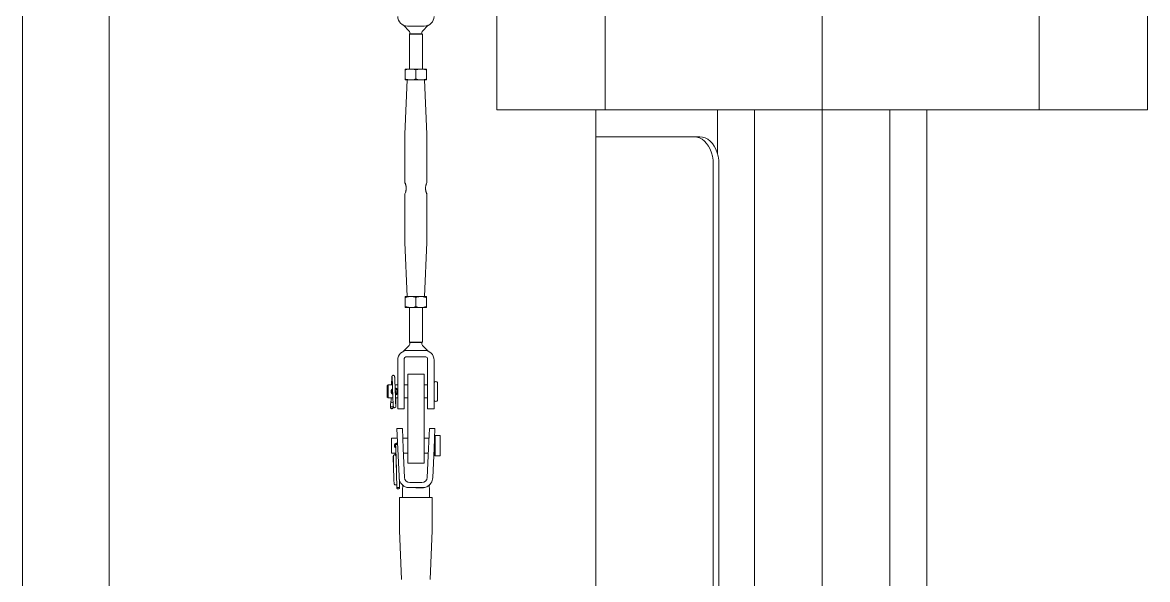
# Model space of a CAD drawing. Extents: x -3873 to 164127, y 7129 to 96529.
# Drawn here: x 46854.5 to 47269.5, y 60787.4 to 60993 of the extents above; entities that cross this region are included whole.
import ezdxf
from ezdxf.enums import TextEntityAlignment as Align

# ---------------------------------------------------------------- set-up
doc = ezdxf.new("R2010")
doc.units = 0
doc.layers.get('0').update_dxf_attribs({"linetype": 'CONTINUOUS'})
doc.layers.add('LAYOUT Kromeka', color=1, linetype='CONTINUOUS', lineweight=5)
doc.layers.add('POSNR', color=4, linetype='CONTINUOUS')
doc.styles.add('015_100', font='arial.ttf', dxfattribs={"height": 150})

# ---------------------------------------------------------------- blocks, each defined once
blk = doc.blocks.new('*U61')
at = {"ltscale": 20}
for p, q in [((-7510, 95), (-7464.55, 95)), ((-7450, 95), (-7464.55, 95)), ((-7450, 55), (-7450, 95)), ((-7464.55, 55), (-7510, 55)), ((-7450, 55), (-7464.55, 55)), ((-7450, 55), (-7450, 40)), ((-7450, 40), (-7450, -22.4)), ((-7450, 13.65), (450, 13.65)), ((-7450, 0), (450, 0)), ((-7450, -22.4), (-7450, -23.87)), ((-7450, -27.5), (-7450, -22.5)), ((-7450, -23.87), (-7450, -24.5)), ((-7450, -24.5), (-7450, -25)), ((-7450, -25), (-7450, -25.5)), ((-7450, -25.5), (-7450, -26.13)), ((-7450, -26.13), (-7450, -27.6)), ((-7450, -27.6), (-7450, -90)), ((-7450, -50), (450, -50)), ((-7450, -63.65), (-7433.94, -63.65)), ((-7438.41, -66.32), (-7439.1, -67.21)), ((-7437.56, -65.51), (-7438.41, -66.32)), ((-7436.55, -64.8), (-7437.56, -65.51)), ((-7435.41, -64.2), (-7436.55, -64.8)), ((-7435.41, -66.32), (-7436.55, -66.92)), ((-7434.15, -63.71), (-7435.41, -64.2)), ((-7434.15, -65.83), (-7435.41, -66.32)), ((-7432.82, -63.36), (-7434.15, -63.71)), ((-7432.82, -65.48), (-7434.15, -65.83)), ((-7431.42, -63.15), (-7432.82, -63.36)), ((-7431.42, -65.27), (-7432.82, -65.48)), ((-7430, -63.07), (-7431.42, -63.15)), ((-7430, -65.19), (-7431.42, -65.27)), ((-7000, -63.07), (-7430, -63.07)), ((-7430, -65.19), (-7000, -65.19)), ((-7439.9, -69.14), (-7440, -70.14)), ((-7440, -70.14), (-7440, -72.27)), ((-7439.59, -68.15), (-7439.9, -69.14)), ((-7439.59, -70.27), (-7439.9, -71.26)), ((-7439.1, -67.21), (-7439.59, -68.15)), ((-7439.1, -69.33), (-7439.59, -70.27)), ((-7438.41, -68.44), (-7439.1, -69.33)), ((-7437.56, -67.64), (-7438.41, -68.44)), ((-7436.55, -66.92), (-7437.56, -67.64)), ((-7439.9, -71.26), (-7440, -72.27)), ((-7440, -106.45), (-7440, -72.27)), ((-7450, -90), (-7450, -105)), ((-7464.55, -105), (-7510, -105)), ((-7450, -105), (-7464.55, -105)), ((-7450, -145), (-7450, -105)), ((-7440, -106.45), (-7440, -108.5)), ((-7442, -108.5), (-7450, -108.5)), ((-7442, -108.5), (-7440, -108.5)), ((-7000, -108.5), (-7440, -108.5)), ((-7510, -145), (-7464.55, -145)), ((-7450, -145), (-7464.55, -145)), ((-7329.67, -165.88), (-7329.77, -165.98)), ((-7326.02, -165.98), (-7329.77, -165.98)), ((-7329.77, -167.78), (-7329.77, -165.98)), ((-7326.02, -165.88), (-7329.67, -165.88)), ((-7322.37, -165.88), (-7326.02, -165.88)), ((-7322.27, -165.98), (-7326.02, -165.98)), ((-7322.37, -165.88), (-7322.27, -165.98)), ((-7322.27, -167.78), (-7322.27, -165.98)), ((-7357.6, -168.18), (-7346.42, -168.18)), ((-7349.37, -166.93), (-7343.08, -166.93)), ((-7349.37, -168.13), (-7343.08, -168.13)), ((-7339.6, -168.18), (-7346.42, -168.18)), ((-7343.08, -166.93), (-7342.67, -166.93)), ((-7343.08, -168.13), (-7342.67, -168.13)), ((-7339.6, -170.58), (-7339.6, -168.18)), ((-7332.42, -169.88), (-7332.33, -167.88)), ((-7332.42, -169.88), (-7325.02, -170.2)), ((-7332.33, -167.88), (-7325.02, -168.2)), ((-7329.77, -167.78), (-7326.02, -167.78)), ((-7329.67, -167.88), (-7329.77, -167.78)), ((-7329.67, -167.88), (-7326.02, -167.88)), ((-7328.77, -167.88), (-7328.77, -168.03)), ((-7328.77, -170.04), (-7328.77, -171.88)), ((-7326.02, -167.78), (-7322.27, -167.78)), ((-7326.02, -167.88), (-7322.37, -167.88)), ((-7314.25, -168.67), (-7325.02, -168.2)), ((-7323.27, -167.88), (-7323.27, -168.27)), ((-7322.37, -167.88), (-7322.27, -167.78)), ((-7306.92, -169.88), (-7310.42, -169.88)), ((-7306.92, -168.88), (-7306.92, -180.88)), ((-7306.92, -168.88), (-7303.21, -168.88)), ((-7306.92, -168.88), (-7294.64, -168.88)), ((-7276.63, -169.59), (-7294.67, -168.88)), ((-7479.05, -172.42), (-7481.16, -170.32)), ((-7480.85, -177.98), (-7480.85, -171.78)), ((-7477.97, -172.63), (-7478.56, -172.63)), ((-7477.97, -172.63), (-7477.85, -172.5)), ((-7477.97, -172.63), (-7477.97, -176.85)), ((-7477.85, -172.5), (-7477.85, -176.96)), ((-7465.02, -172.5), (-7477.85, -172.5)), ((-7465.02, -170.93), (-7465.02, -172.39)), ((-7465.02, -170.93), (-7464.68, -170.93)), ((-7465.02, -172.39), (-7465, -172.18)), ((-7465.02, -172.39), (-7465.02, -173.47)), ((-7465.02, -173.47), (-7465.02, -176.29)), ((-7465, -172.18), (-7464.96, -171.97)), ((-7464.96, -171.97), (-7464.94, -171.86)), ((-7464.94, -171.86), (-7464.92, -171.75)), ((-7464.92, -171.75), (-7464.88, -171.58)), ((-7464.88, -171.58), (-7464.83, -171.41)), ((-7464.83, -171.41), (-7464.78, -171.22)), ((-7464.78, -171.22), (-7464.72, -171.03)), ((-7464.72, -171.03), (-7464.68, -170.93)), ((-7461.36, -170.93), (-7464.68, -170.93)), ((-7461.36, -170.93), (-7461.02, -170.93)), ((-7461.32, -171.03), (-7461.36, -170.93)), ((-7461.26, -171.22), (-7461.32, -171.03)), ((-7461.21, -171.41), (-7461.26, -171.22)), ((-7461.16, -171.58), (-7461.21, -171.41)), ((-7461.13, -171.75), (-7461.16, -171.58)), ((-7461.1, -171.86), (-7461.13, -171.75)), ((-7461.08, -171.97), (-7461.1, -171.86)), ((-7461.05, -172.18), (-7461.08, -171.97)), ((-7461.02, -172.39), (-7461.05, -172.18)), ((-7461.02, -171.66), (-7441.02, -170.85)), ((-7461.02, -172.39), (-7461.02, -170.93)), ((-7461.02, -172.05), (-7461.02, -171.66)), ((-7461.02, -178.1), (-7461.02, -172.05)), ((-7461.02, -172.39), (-7461.02, -173.47)), ((-7461.02, -176.29), (-7461.02, -173.47)), ((-7441.02, -170.85), (-7423.07, -170.85)), ((-7422.84, -170.95), (-7423.07, -170.85)), ((-7422.64, -171.02), (-7422.84, -170.95)), ((-7422.53, -171.06), (-7422.64, -171.02)), ((-7422.4, -171.1), (-7422.53, -171.06)), ((-7422.3, -171.13), (-7422.4, -171.1)), ((-7422.19, -171.16), (-7422.3, -171.13)), ((-7422.05, -171.2), (-7422.19, -171.16)), ((-7421.89, -171.23), (-7422.05, -171.2)), ((-7421.74, -171.26), (-7421.89, -171.23)), ((-7421.56, -171.28), (-7421.74, -171.26)), ((-7421.38, -171.3), (-7421.56, -171.28)), ((-7421.2, -171.31), (-7421.38, -171.3)), ((-7421.02, -171.32), (-7421.2, -171.31)), ((-7421.02, -171.32), (-7420.87, -171.32)), ((-7420.89, -171.32), (-7421.02, -171.32)), ((-7420.76, -171.31), (-7420.89, -171.32)), ((-7420.87, -171.32), (-7420.73, -171.31)), ((-7420.64, -171.3), (-7420.76, -171.31)), ((-7420.73, -171.31), (-7420.58, -171.3)), ((-7420.47, -171.28), (-7420.64, -171.3)), ((-7420.58, -171.3), (-7420.44, -171.28)), ((-7420.3, -171.26), (-7420.47, -171.28)), ((-7420.44, -171.28), (-7420.34, -171.26)), ((-7420.34, -171.26), (-7420.25, -171.25)), ((-7420.14, -171.23), (-7420.3, -171.26)), ((-7420.25, -171.25), (-7420.06, -171.21)), ((-7419.98, -171.19), (-7420.14, -171.23)), ((-7420.06, -171.21), (-7419.88, -171.17)), ((-7419.88, -171.17), (-7419.98, -171.19)), ((-7419.88, -171.17), (-7419.72, -171.12)), ((-7419.78, -171.14), (-7419.88, -171.17)), ((-7419.59, -171.08), (-7419.78, -171.14)), ((-7419.72, -171.12), (-7419.57, -171.08)), ((-7419.46, -171.04), (-7419.59, -171.08)), ((-7419.57, -171.08), (-7419.37, -171.01)), ((-7419.33, -171), (-7419.46, -171.04)), ((-7419.37, -171.01), (-7419.26, -170.97)), ((-7419.19, -170.94), (-7419.33, -171)), ((-7419.26, -170.97), (-7419.07, -170.9)), ((-7419.11, -170.91), (-7419.19, -170.94)), ((-7418.97, -170.86), (-7419.11, -170.91)), ((-7419.07, -170.9), (-7418.97, -170.85)), ((-7418.97, -170.85), (-7418.97, -170.86)), ((-7418.97, -170.85), (-7401.02, -170.85)), ((-7381.02, -171.66), (-7401.02, -170.85)), ((-7380.68, -170.93), (-7381.02, -170.93)), ((-7381.02, -172.39), (-7381.02, -170.93)), ((-7381.02, -172.39), (-7381, -172.18)), ((-7381.02, -172.39), (-7381.02, -173.47)), ((-7381.02, -176.29), (-7381.02, -173.47)), ((-7381, -172.18), (-7380.96, -171.97)), ((-7380.96, -171.97), (-7380.94, -171.86)), ((-7380.94, -171.86), (-7380.92, -171.75)), ((-7380.92, -171.75), (-7380.88, -171.58)), ((-7380.88, -171.58), (-7380.83, -171.41)), ((-7380.83, -171.41), (-7380.78, -171.22)), ((-7380.78, -171.22), (-7380.72, -171.03)), ((-7380.72, -171.03), (-7380.68, -170.93)), ((-7377.36, -170.93), (-7380.68, -170.93)), ((-7377.02, -170.93), (-7377.36, -170.93)), ((-7377.32, -171.03), (-7377.36, -170.93)), ((-7377.26, -171.22), (-7377.32, -171.03)), ((-7377.21, -171.41), (-7377.26, -171.22)), ((-7377.16, -171.58), (-7377.21, -171.41)), ((-7377.13, -171.75), (-7377.16, -171.58)), ((-7377.1, -171.86), (-7377.13, -171.75)), ((-7377.08, -171.97), (-7377.1, -171.86)), ((-7377.05, -172.18), (-7377.08, -171.97)), ((-7377.02, -172.39), (-7377.05, -172.18)), ((-7377.02, -170.93), (-7377.02, -172.39)), ((-7377.02, -172.39), (-7377.02, -173.47)), ((-7364.2, -172.5), (-7377.02, -172.5)), ((-7377.02, -173.47), (-7377.02, -176.29)), ((-7364.2, -172.5), (-7364.2, -176.96)), ((-7364.07, -172.63), (-7364.2, -172.5)), ((-7364.07, -172.63), (-7364.07, -176.85)), ((-7363.49, -172.63), (-7364.07, -172.63)), ((-7362.99, -172.42), (-7360.89, -170.32)), ((-7361.2, -177.98), (-7361.2, -171.78)), ((-7358.8, -171.18), (-7358.8, -178.58)), ((-7358.2, -170.58), (-7346.42, -170.58)), ((-7346.02, -171.88), (-7352.42, -171.88)), ((-7352.42, -177.88), (-7352.42, -171.88)), ((-7348.42, -170.58), (-7348.42, -171.88)), ((-7339.6, -170.58), (-7346.42, -170.58)), ((-7326.02, -171.88), (-7346.02, -171.88)), ((-7343.62, -170.58), (-7343.62, -171.88)), ((-7319.62, -171.88), (-7326.02, -171.88)), ((-7314.33, -170.67), (-7325.02, -170.2)), ((-7323.27, -170.28), (-7323.27, -171.88)), ((-7319.62, -177.88), (-7319.62, -171.88)), ((-7312.42, -172.66), (-7312.42, -177.09)), ((-7310.42, -172.13), (-7310.42, -174.88)), ((-7479.05, -177.33), (-7481.16, -179.44)), ((-7477.97, -177.13), (-7478.56, -177.13)), ((-7477.97, -176.85), (-7477.97, -177.13)), ((-7477.97, -177.13), (-7477.85, -177.25)), ((-7477.85, -176.96), (-7477.85, -177.25)), ((-7465.02, -177.25), (-7477.85, -177.25)), ((-7465.02, -176.29), (-7465.02, -177.37)), ((-7465.02, -177.37), (-7465.02, -178.35)), ((-7465.02, -177.37), (-7465, -177.58)), ((-7465.02, -178.35), (-7465.02, -178.83)), ((-7465, -177.58), (-7464.96, -177.79)), ((-7464.96, -177.79), (-7464.94, -177.9)), ((-7464.94, -177.9), (-7464.92, -178.01)), ((-7464.92, -178.01), (-7464.88, -178.17)), ((-7464.88, -178.17), (-7464.83, -178.35)), ((-7464.83, -178.35), (-7464.78, -178.53)), ((-7461.34, -174.88), (-7464.7, -174.88)), ((-7461.21, -178.35), (-7461.26, -178.53)), ((-7461.16, -178.17), (-7461.21, -178.35)), ((-7461.13, -178.01), (-7461.16, -178.17)), ((-7461.1, -177.9), (-7461.13, -178.01)), ((-7461.08, -177.79), (-7461.1, -177.9)), ((-7461.05, -177.58), (-7461.08, -177.79)), ((-7461.02, -177.37), (-7461.05, -177.58)), ((-7461.02, -176.29), (-7461.02, -177.37)), ((-7461.02, -178.35), (-7461.02, -177.37)), ((-7461.02, -178.1), (-7441.02, -178.9)), ((-7461.02, -178.83), (-7461.02, -178.35)), ((-7421.38, -178.45), (-7421.2, -178.44)), ((-7421.2, -178.44), (-7421.02, -178.44)), ((-7421.02, -178.44), (-7420.84, -178.44)), ((-7420.84, -178.44), (-7420.66, -178.45)), ((-7381.02, -178.1), (-7401.02, -178.9)), ((-7381.02, -176.29), (-7381.02, -177.37)), ((-7381.02, -177.37), (-7381, -177.58)), ((-7381.02, -178.35), (-7381.02, -177.37)), ((-7381.02, -178.83), (-7381.02, -178.35)), ((-7381, -177.58), (-7380.96, -177.79)), ((-7380.96, -177.79), (-7380.94, -177.9)), ((-7380.94, -177.9), (-7380.92, -178.01)), ((-7380.92, -178.01), (-7380.88, -178.17)), ((-7380.88, -178.17), (-7380.83, -178.35)), ((-7380.83, -178.35), (-7380.78, -178.53)), ((-7377.34, -174.88), (-7380.7, -174.88)), ((-7377.21, -178.35), (-7377.26, -178.53)), ((-7377.16, -178.17), (-7377.21, -178.35)), ((-7377.13, -178.01), (-7377.16, -178.17)), ((-7377.1, -177.9), (-7377.13, -178.01)), ((-7377.08, -177.79), (-7377.1, -177.9)), ((-7377.05, -177.58), (-7377.08, -177.79)), ((-7377.02, -177.37), (-7377.05, -177.58)), ((-7377.02, -176.29), (-7377.02, -177.37)), ((-7364.2, -177.25), (-7377.02, -177.25)), ((-7377.02, -177.37), (-7377.02, -178.35)), ((-7377.02, -178.35), (-7377.02, -178.83)), ((-7364.2, -176.96), (-7364.2, -177.25)), ((-7364.07, -177.13), (-7364.2, -177.25)), ((-7364.07, -176.85), (-7364.07, -177.13)), ((-7363.49, -177.13), (-7364.07, -177.13)), ((-7362.99, -177.33), (-7360.89, -179.44)), ((-7346.02, -177.88), (-7352.42, -177.88)), ((-7348.42, -177.88), (-7348.42, -179.18)), ((-7326.02, -177.88), (-7346.02, -177.88)), ((-7343.62, -177.88), (-7343.62, -179.18)), ((-7328.77, -177.88), (-7328.77, -179.72)), ((-7319.62, -177.88), (-7326.02, -177.88)), ((-7323.27, -177.88), (-7323.27, -179.48)), ((-7464.7, -178.83), (-7465.02, -178.83)), ((-7464.78, -178.53), (-7464.72, -178.72)), ((-7464.72, -178.72), (-7464.68, -178.83)), ((-7464.7, -178.83), (-7464.68, -178.83)), ((-7461.36, -178.83), (-7464.68, -178.83)), ((-7461.32, -178.72), (-7461.36, -178.83)), ((-7461.34, -178.83), (-7461.36, -178.83)), ((-7461.02, -178.83), (-7461.34, -178.83)), ((-7461.26, -178.53), (-7461.32, -178.72)), ((-7441.02, -178.9), (-7423.07, -178.9)), ((-7422.93, -178.85), (-7423.07, -178.9)), ((-7423.07, -178.9), (-7423, -178.87)), ((-7423.07, -178.9), (-7423.07, -178.9)), ((-7423.07, -178.9), (-7423.07, -178.9)), ((-7423, -178.87), (-7422.87, -178.82)), ((-7422.75, -178.77), (-7422.93, -178.85)), ((-7422.87, -178.82), (-7422.78, -178.79)), ((-7422.78, -178.79), (-7422.64, -178.74)), ((-7422.63, -178.73), (-7422.75, -178.77)), ((-7422.64, -178.74), (-7422.52, -178.7)), ((-7422.53, -178.7), (-7422.63, -178.73)), ((-7422.42, -178.66), (-7422.53, -178.7)), ((-7422.52, -178.7), (-7422.4, -178.66)), ((-7422.31, -178.63), (-7422.42, -178.66)), ((-7422.4, -178.66), (-7422.29, -178.63)), ((-7422.2, -178.6), (-7422.31, -178.63)), ((-7422.29, -178.63), (-7422.19, -178.6)), ((-7422.05, -178.56), (-7422.2, -178.6)), ((-7422.19, -178.6), (-7422.04, -178.56)), ((-7421.9, -178.53), (-7422.05, -178.56)), ((-7422.04, -178.56), (-7421.89, -178.53)), ((-7421.75, -178.5), (-7421.9, -178.53)), ((-7421.89, -178.53), (-7421.74, -178.5)), ((-7421.74, -178.5), (-7421.56, -178.47)), ((-7421.56, -178.47), (-7421.38, -178.45)), ((-7420.66, -178.45), (-7420.48, -178.47)), ((-7420.48, -178.47), (-7420.3, -178.5)), ((-7420.3, -178.5), (-7420.15, -178.53)), ((-7420.15, -178.53), (-7420, -178.56)), ((-7420, -178.56), (-7419.85, -178.6)), ((-7419.85, -178.6), (-7419.74, -178.63)), ((-7419.74, -178.63), (-7419.64, -178.66)), ((-7419.64, -178.66), (-7419.52, -178.7)), ((-7419.52, -178.7), (-7419.4, -178.74)), ((-7419.4, -178.74), (-7419.21, -178.81)), ((-7419.21, -178.81), (-7418.97, -178.9)), ((-7418.97, -178.9), (-7401.02, -178.9)), ((-7381.02, -178.83), (-7380.7, -178.83)), ((-7380.78, -178.53), (-7380.72, -178.72)), ((-7380.72, -178.72), (-7380.68, -178.83)), ((-7380.7, -178.83), (-7380.68, -178.83)), ((-7377.36, -178.83), (-7380.68, -178.83)), ((-7377.32, -178.72), (-7377.36, -178.83)), ((-7377.34, -178.83), (-7377.36, -178.83)), ((-7377.34, -178.83), (-7377.02, -178.83)), ((-7377.26, -178.53), (-7377.32, -178.72)), ((-7358.2, -179.18), (-7346.42, -179.18)), ((-7357.6, -181.58), (-7346.42, -181.58)), ((-7348.05, -182.56), (-7349.22, -182.6)), ((-7348.42, -181.58), (-7348.42, -182.58)), ((-7346.28, -182.51), (-7348.05, -182.56)), ((-7347.25, -182.45), (-7347.26, -182.54)), ((-7347.23, -182.35), (-7347.25, -182.45)), ((-7347.2, -182.26), (-7347.23, -182.35)), ((-7347.16, -182.17), (-7347.2, -182.26)), ((-7347.12, -182.09), (-7347.16, -182.17)), ((-7347.08, -182.01), (-7347.12, -182.09)), ((-7347.03, -181.93), (-7347.08, -182.01)), ((-7346.98, -181.86), (-7347.03, -181.93)), ((-7346.92, -181.8), (-7346.98, -181.86)), ((-7346.85, -181.73), (-7346.92, -181.8)), ((-7346.78, -181.68), (-7346.85, -181.73)), ((-7346.71, -181.63), (-7346.78, -181.68)), ((-7346.63, -181.58), (-7346.71, -181.63)), ((-7346.42, -179.18), (-7339.6, -179.18)), ((-7339.6, -181.58), (-7346.42, -181.58)), ((-7344.28, -182.45), (-7346.28, -182.51)), ((-7346.02, -182.25), (-7345.14, -182.25)), ((-7345.34, -181.62), (-7345.42, -181.58)), ((-7345.27, -181.67), (-7345.34, -181.62)), ((-7345.2, -181.72), (-7345.27, -181.67)), ((-7345.14, -181.78), (-7345.2, -181.72)), ((-7345.11, -181.82), (-7345.14, -181.78)), ((-7345.08, -181.85), (-7345.11, -181.82)), ((-7345.02, -181.93), (-7345.08, -181.85)), ((-7344.96, -182.01), (-7345.02, -181.93)), ((-7344.91, -182.1), (-7344.96, -182.01)), ((-7344.87, -182.18), (-7344.91, -182.1)), ((-7344.84, -182.28), (-7344.87, -182.18)), ((-7344.81, -182.37), (-7344.84, -182.28)), ((-7344.79, -182.47), (-7344.81, -182.37)), ((-7343.03, -182.41), (-7344.28, -182.45)), ((-7343.62, -181.58), (-7343.62, -182.43)), ((-7340.52, -182.25), (-7343.62, -182.25)), ((-7342.16, -182.38), (-7343.03, -182.41)), ((-7341.58, -182.35), (-7342.16, -182.38)), ((-7341.18, -182.33), (-7341.58, -182.35)), ((-7340.93, -182.31), (-7341.18, -182.33)), ((-7340.79, -182.3), (-7340.93, -182.31)), ((-7340.67, -182.29), (-7340.79, -182.3)), ((-7339.6, -181.58), (-7339.6, -179.18)), ((-7325.02, -179.56), (-7332.42, -179.88)), ((-7332.33, -181.88), (-7332.42, -179.88)), ((-7314.83, -181.04), (-7332.33, -181.88)), ((-7328.77, -181.72), (-7328.77, -183.88)), ((-7326.92, -181.8), (-7326.91, -181.72)), ((-7326.92, -181.88), (-7326.92, -181.8)), ((-7326.92, -181.96), (-7326.92, -181.88)), ((-7326.91, -182.04), (-7326.92, -181.96)), ((-7326.91, -181.72), (-7326.89, -181.64)), ((-7326.89, -182.12), (-7326.91, -182.04)), ((-7326.87, -182.2), (-7326.89, -182.12)), ((-7326.84, -182.28), (-7326.87, -182.2)), ((-7326.8, -182.36), (-7326.84, -182.28)), ((-7326.75, -182.43), (-7326.8, -182.36)), ((-7326.7, -182.5), (-7326.75, -182.43)), ((-7326.65, -182.56), (-7326.7, -182.5)), ((-7326.59, -182.62), (-7326.65, -182.56)), ((-7326.52, -181.81), (-7326.51, -181.76)), ((-7326.52, -181.86), (-7326.52, -181.81)), ((-7326.52, -181.91), (-7326.52, -181.86)), ((-7326.52, -181.95), (-7326.52, -181.91)), ((-7326.51, -182), (-7326.52, -181.95)), ((-7326.51, -181.76), (-7326.49, -181.71)), ((-7326.49, -182.04), (-7326.51, -182)), ((-7326.49, -181.71), (-7326.47, -181.67)), ((-7326.48, -182.08), (-7326.49, -182.04)), ((-7326.46, -182.12), (-7326.48, -182.08)), ((-7326.47, -181.67), (-7326.45, -181.62)), ((-7326.44, -182.16), (-7326.46, -182.12)), ((-7326.41, -182.19), (-7326.44, -182.16)), ((-7326.39, -182.22), (-7326.41, -182.19)), ((-7326.36, -182.24), (-7326.39, -182.22)), ((-7326.34, -182.27), (-7326.36, -182.24)), ((-7326.29, -182.31), (-7326.34, -182.27)), ((-7326.24, -182.33), (-7326.29, -182.31)), ((-7326.18, -182.36), (-7326.24, -182.33)), ((-7326.12, -182.38), (-7326.18, -182.36)), ((-7326.07, -182.39), (-7326.12, -182.38)), ((-7326.01, -182.4), (-7326.07, -182.39)), ((-7325.91, -182.41), (-7326.01, -182.4)), ((-7325.76, -182.42), (-7325.91, -182.41)), ((-7325.88, -182.35), (-7325.75, -182.34)), ((-7325.52, -182.44), (-7325.76, -182.42)), ((-7325.75, -182.34), (-7325.6, -182.32)), ((-7325.6, -182.32), (-7325.32, -182.31)), ((-7325.41, -182.57), (-7325.47, -182.63)), ((-7325.35, -182.51), (-7325.41, -182.57)), ((-7325.3, -182.44), (-7325.35, -182.51)), ((-7325.32, -182.31), (-7324.96, -182.29)), ((-7325.26, -182.37), (-7325.3, -182.44)), ((-7325.22, -182.3), (-7325.26, -182.37)), ((-7314.33, -179.09), (-7325.02, -179.56)), ((-7324.96, -182.29), (-7324.4, -182.27)), ((-7324.4, -182.27), (-7323.61, -182.24)), ((-7323.61, -182.24), (-7322.35, -182.21)), ((-7323.27, -182.23), (-7323.27, -183.88)), ((-7322.59, -182.54), (-7323.27, -182.52)), ((-7322.6, -182.6), (-7322.59, -182.56)), ((-7322.59, -182.56), (-7322.58, -182.53)), ((-7322.58, -182.53), (-7322.56, -182.49)), ((-7322.56, -182.49), (-7322.54, -182.45)), ((-7322.54, -182.45), (-7322.52, -182.42)), ((-7322.52, -182.42), (-7322.5, -182.39)), ((-7322.5, -182.39), (-7322.47, -182.35)), ((-7322.47, -182.35), (-7322.44, -182.33)), ((-7322.44, -182.33), (-7322.4, -182.3)), ((-7322.4, -182.3), (-7322.37, -182.28)), ((-7322.37, -182.28), (-7322.33, -182.26)), ((-7322.35, -182.21), (-7320.57, -182.16)), ((-7322.33, -182.26), (-7322.29, -182.24)), ((-7322.29, -182.24), (-7322.25, -182.23)), ((-7322.25, -182.23), (-7322.21, -182.22)), ((-7322.21, -182.22), (-7322.15, -182.21)), ((-7321.47, -182.19), (-7319.13, -182.13)), ((-7320.57, -182.16), (-7317.53, -182.09)), ((-7319.13, -182.13), (-7316.79, -182.08)), ((-7317.53, -182.09), (-7315.3, -182.04)), ((-7316.79, -182.08), (-7315.24, -182.04)), ((-7315.25, -181.04), (-7315.31, -181.04)), ((-7315.24, -182.04), (-7315.3, -182.04)), ((-7312.16, -181.96), (-7310.37, -181.96)), ((-7312.14, -180.96), (-7310.35, -180.96)), ((-7311.59, -182.63), (-7311.57, -182.6)), ((-7311.57, -182.6), (-7311.56, -182.57)), ((-7311.56, -182.57), (-7311.55, -182.53)), ((-7311.55, -182.53), (-7311.54, -182.5)), ((-7311.54, -182.5), (-7311.53, -182.44)), ((-7311.53, -182.44), (-7311.52, -182.38)), ((-7310.6, -181.37), (-7310.61, -181.44)), ((-7310.61, -181.44), (-7310.61, -181.51)), ((-7310.61, -181.51), (-7310.61, -181.57)), ((-7310.61, -181.57), (-7310.6, -181.64)), ((-7310.58, -181.24), (-7310.6, -181.3)), ((-7310.6, -181.3), (-7310.6, -181.37)), ((-7310.6, -181.64), (-7310.59, -181.7)), ((-7310.59, -181.7), (-7310.57, -181.76)), ((-7310.56, -181.18), (-7310.58, -181.24)), ((-7310.57, -181.76), (-7310.55, -181.81)), ((-7310.54, -181.13), (-7310.56, -181.18)), ((-7310.55, -181.81), (-7310.52, -181.86)), ((-7310.52, -181.08), (-7310.54, -181.13)), ((-7310.49, -181.04), (-7310.52, -181.08)), ((-7310.52, -181.86), (-7310.5, -181.89)), ((-7310.5, -181.89), (-7310.47, -181.92)), ((-7310.46, -181.01), (-7310.49, -181.04)), ((-7310.47, -181.92), (-7310.43, -181.95)), ((-7310.42, -180.98), (-7310.46, -181.01)), ((-7310.43, -181.95), (-7310.4, -181.96)), ((-7306.92, -179.88), (-7310.42, -179.88)), ((-7310.39, -180.97), (-7310.42, -180.98)), ((-7310.4, -181.96), (-7310.37, -181.96)), ((-7310.36, -180.96), (-7310.39, -180.97)), ((-7310.37, -181.96), (-7310.33, -181.96)), ((-7310.32, -180.97), (-7310.36, -180.96)), ((-7310.33, -181.96), (-7310.3, -181.94)), ((-7310.29, -180.98), (-7310.32, -180.97)), ((-7310.3, -181.94), (-7310.27, -181.92)), ((-7310.26, -181), (-7310.29, -180.98)), ((-7310.27, -181.92), (-7310.24, -181.89)), ((-7310.23, -181.02), (-7310.26, -181)), ((-7310.24, -181.89), (-7310.21, -181.85)), ((-7310.21, -181.06), (-7310.23, -181.02)), ((-7310.18, -181.1), (-7310.21, -181.06)), ((-7310.21, -181.85), (-7310.19, -181.81)), ((-7310.19, -181.81), (-7310.17, -181.76)), ((-7310.16, -181.15), (-7310.18, -181.1)), ((-7310.17, -181.76), (-7310.15, -181.7)), ((-7310.14, -181.2), (-7310.16, -181.15)), ((-7310.15, -181.7), (-7310.13, -181.64)), ((-7310.13, -181.26), (-7310.14, -181.2)), ((-7310.12, -181.32), (-7310.13, -181.26)), ((-7310.13, -181.64), (-7310.12, -181.58)), ((-7310.11, -181.39), (-7310.12, -181.32)), ((-7310.12, -181.58), (-7310.11, -181.52)), ((-7310.11, -181.45), (-7310.11, -181.39)), ((-7310.11, -181.52), (-7310.11, -181.45)), ((-7306.92, -180.88), (-7303.21, -180.88)), ((-7306.92, -180.88), (-7294.67, -180.88)), ((-7276.63, -180.17), (-7294.67, -180.88)), ((-7351.99, -183.19), (-7352, -183.23)), ((-7352, -183.23), (-7351.99, -183.27)), ((-7351.98, -183.1), (-7351.99, -183.15)), ((-7351.99, -183.15), (-7351.99, -183.19)), ((-7351.99, -183.27), (-7351.99, -183.31)), ((-7351.99, -183.31), (-7351.98, -183.35)), ((-7351.97, -183.07), (-7351.98, -183.1)), ((-7351.98, -183.35), (-7351.97, -183.39)), ((-7351.95, -183.03), (-7351.97, -183.07)), ((-7351.97, -183.39), (-7351.95, -183.43)), ((-7351.93, -182.99), (-7351.95, -183.03)), ((-7351.95, -183.43), (-7351.93, -183.47)), ((-7351.91, -182.95), (-7351.93, -182.99)), ((-7351.93, -183.47), (-7351.91, -183.5)), ((-7351.89, -182.92), (-7351.91, -182.95)), ((-7351.91, -183.5), (-7351.89, -183.54)), ((-7351.86, -182.89), (-7351.89, -182.92)), ((-7351.89, -183.54), (-7351.86, -183.57)), ((-7351.83, -182.86), (-7351.86, -182.89)), ((-7351.86, -183.57), (-7351.83, -183.59)), ((-7351.8, -182.84), (-7351.83, -182.86)), ((-7351.83, -183.59), (-7351.79, -183.62)), ((-7351.76, -182.82), (-7351.8, -182.84)), ((-7351.79, -183.62), (-7351.76, -183.64)), ((-7351.72, -182.79), (-7351.76, -182.82)), ((-7351.76, -183.64), (-7351.72, -183.66)), ((-7351.69, -182.78), (-7351.72, -182.79)), ((-7351.72, -183.66), (-7351.69, -183.68)), ((-7351.65, -182.76), (-7351.69, -182.78)), ((-7351.69, -183.68), (-7351.63, -183.7)), ((-7351.59, -182.75), (-7351.65, -182.76)), ((-7351.63, -183.7), (-7351.59, -183.71)), ((-7351.53, -182.73), (-7351.59, -182.75)), ((-7351.59, -183.71), (-7351.53, -183.72)), ((-7351.47, -182.72), (-7351.53, -182.73)), ((-7351.53, -183.72), (-7351.42, -183.74)), ((-7351.36, -182.71), (-7351.47, -182.72)), ((-7351.42, -183.74), (-7351.28, -183.75)), ((-7351.31, -183.66), (-7351.37, -183.67)), ((-7351.2, -182.7), (-7351.36, -182.71)), ((-7351.2, -183.65), (-7351.31, -183.66)), ((-7351.28, -183.75), (-7351.07, -183.77)), ((-7350.96, -182.68), (-7351.2, -182.7)), ((-7350.99, -183.63), (-7351.2, -183.65)), ((-7351.07, -183.77), (-7350.76, -183.79)), ((-7350.66, -183.61), (-7350.99, -183.63)), ((-7350.59, -182.66), (-7350.96, -182.68)), ((-7350.76, -183.79), (-7350.3, -183.81)), ((-7350.15, -183.59), (-7350.66, -183.61)), ((-7350.02, -182.63), (-7350.59, -182.66)), ((-7350.3, -183.81), (-7349.63, -183.84)), ((-7349.43, -183.56), (-7350.15, -183.59)), ((-7349.22, -182.6), (-7350.02, -182.63)), ((-7349.63, -183.84), (-7348.68, -183.87)), ((-7348.41, -183.53), (-7349.43, -183.56)), ((-7348.68, -183.87), (-7348.42, -183.88)), ((-7348.42, -183.53), (-7348.42, -185.13)), ((-7348.42, -185.13), (-7343.92, -185.13)), ((-7348.12, -185.43), (-7348.42, -185.13)), ((-7346.9, -183.48), (-7348.41, -183.53)), ((-7348.12, -185.43), (-7344.18, -185.43)), ((-7347.06, -183.48), (-7347, -183.56)), ((-7347, -183.56), (-7346.95, -183.63)), ((-7346.95, -183.63), (-7346.88, -183.69)), ((-7344.63, -183.41), (-7346.9, -183.48)), ((-7346.88, -183.69), (-7346.81, -183.75)), ((-7346.81, -183.75), (-7346.74, -183.81)), ((-7346.74, -183.81), (-7346.66, -183.86)), ((-7346.66, -183.86), (-7346.58, -183.9)), ((-7346.58, -183.9), (-7346.49, -183.94)), ((-7346.49, -183.94), (-7346.4, -183.97)), ((-7346.4, -183.97), (-7346.31, -184)), ((-7346.31, -184), (-7346.21, -184.02)), ((-7346.21, -184.02), (-7346.11, -184.03)), ((-7346.11, -184.03), (-7346.01, -184.03)), ((-7346.01, -184.03), (-7345.91, -184.02)), ((-7345.91, -184.02), (-7345.81, -184.01)), ((-7345.81, -184.01), (-7345.72, -183.99)), ((-7345.72, -183.99), (-7345.62, -183.97)), ((-7345.62, -183.97), (-7345.53, -183.93)), ((-7345.53, -183.93), (-7345.45, -183.89)), ((-7345.45, -183.89), (-7345.36, -183.85)), ((-7345.36, -183.85), (-7345.28, -183.8)), ((-7345.28, -183.8), (-7345.21, -183.74)), ((-7345.21, -183.74), (-7345.14, -183.68)), ((-7345.14, -183.68), (-7345.08, -183.61)), ((-7345.08, -183.61), (-7345.03, -183.55)), ((-7345.03, -183.55), (-7344.99, -183.49)), ((-7344.99, -183.49), (-7344.95, -183.42)), ((-7343.25, -183.37), (-7344.63, -183.41)), ((-7343.92, -185.43), (-7344.18, -185.43)), ((-7343.62, -185.13), (-7343.92, -185.13)), ((-7343.92, -185.43), (-7343.62, -185.13)), ((-7343.62, -183.38), (-7343.62, -185.13)), ((-7341.86, -183.32), (-7343.25, -183.37)), ((-7341.63, -183.25), (-7341.19, -183.25)), ((-7341.63, -184.2), (-7341.19, -184.2)), ((-7341.63, -184.2), (-7341.55, -184.2)), ((-7340.01, -183.25), (-7341.19, -183.25)), ((-7340.01, -184.2), (-7341.19, -184.2)), ((-7340.77, -183.25), (-7340.51, -183.25)), ((-7340.72, -183.25), (-7340.77, -183.25)), ((-7340.59, -183.23), (-7340.72, -183.25)), ((-7340.51, -183.22), (-7340.59, -183.23)), ((-7340.44, -183.21), (-7340.51, -183.22)), ((-7340.38, -183.19), (-7340.44, -183.21)), ((-7340.33, -183.17), (-7340.38, -183.19)), ((-7340.34, -183.67), (-7340.35, -183.73)), ((-7340.35, -183.73), (-7340.34, -183.79)), ((-7340.32, -183.55), (-7340.34, -183.61)), ((-7340.34, -183.61), (-7340.34, -183.67)), ((-7340.34, -183.79), (-7340.34, -183.85)), ((-7340.34, -183.85), (-7340.32, -183.91)), ((-7340.3, -183.15), (-7340.33, -183.17)), ((-7340.3, -183.49), (-7340.32, -183.55)), ((-7340.32, -183.91), (-7340.3, -183.97)), ((-7340.26, -183.13), (-7340.3, -183.15)), ((-7340.28, -183.44), (-7340.3, -183.49)), ((-7340.3, -183.97), (-7340.28, -184.02)), ((-7340.25, -183.39), (-7340.28, -183.44)), ((-7340.28, -184.02), (-7340.25, -184.06)), ((-7340.22, -183.1), (-7340.26, -183.13)), ((-7340.22, -183.35), (-7340.25, -183.39)), ((-7340.25, -184.06), (-7340.22, -184.11)), ((-7340.19, -183.07), (-7340.22, -183.1)), ((-7340.18, -183.32), (-7340.22, -183.35)), ((-7340.22, -184.11), (-7340.18, -184.14)), ((-7340.16, -183.04), (-7340.19, -183.07)), ((-7340.14, -183.29), (-7340.18, -183.32)), ((-7340.18, -184.14), (-7340.14, -184.17)), ((-7340.14, -183.01), (-7340.16, -183.04)), ((-7340.11, -182.97), (-7340.14, -183.01)), ((-7340.1, -183.27), (-7340.14, -183.29)), ((-7340.14, -184.17), (-7340.1, -184.19)), ((-7340.09, -182.93), (-7340.11, -182.97)), ((-7340.05, -183.26), (-7340.1, -183.27)), ((-7340.1, -184.19), (-7340.05, -184.2)), ((-7340.08, -182.9), (-7340.09, -182.93)), ((-7340.06, -182.85), (-7340.08, -182.9)), ((-7340.05, -182.81), (-7340.06, -182.85)), ((-7340.05, -182.73), (-7340.05, -182.77)), ((-7340.05, -182.77), (-7340.05, -182.81)), ((-7340.01, -183.25), (-7340.05, -183.26)), ((-7340.05, -184.2), (-7340.01, -184.2)), ((-7339.96, -183.26), (-7340.01, -183.25)), ((-7340.01, -184.2), (-7339.96, -184.2)), ((-7339.91, -183.27), (-7339.96, -183.26)), ((-7339.96, -184.2), (-7339.92, -184.19)), ((-7339.92, -184.19), (-7339.87, -184.16)), ((-7339.87, -183.3), (-7339.91, -183.27)), ((-7339.83, -183.33), (-7339.87, -183.3)), ((-7339.87, -184.16), (-7339.83, -184.13)), ((-7339.79, -183.38), (-7339.83, -183.33)), ((-7339.83, -184.13), (-7339.8, -184.09)), ((-7339.8, -184.09), (-7339.76, -184.05)), ((-7339.75, -183.43), (-7339.79, -183.38)), ((-7339.76, -184.05), (-7339.73, -184)), ((-7339.72, -183.48), (-7339.75, -183.43)), ((-7339.73, -184), (-7339.71, -183.94)), ((-7339.7, -183.54), (-7339.72, -183.48)), ((-7339.71, -183.94), (-7339.69, -183.88)), ((-7339.69, -183.61), (-7339.7, -183.54)), ((-7339.68, -183.68), (-7339.69, -183.61)), ((-7339.69, -183.88), (-7339.68, -183.81)), ((-7339.68, -183.75), (-7339.68, -183.68)), ((-7339.68, -183.81), (-7339.68, -183.75)), ((-7328.77, -183.88), (-7326.02, -183.88)), ((-7326.55, -182.64), (-7326.59, -182.62)), ((-7326.52, -182.67), (-7326.55, -182.64)), ((-7326.45, -182.71), (-7326.52, -182.67)), ((-7326.39, -182.75), (-7326.45, -182.71)), ((-7326.32, -182.77), (-7326.39, -182.75)), ((-7326.25, -182.8), (-7326.32, -182.77)), ((-7326.17, -182.81), (-7326.25, -182.8)), ((-7326.1, -182.83), (-7326.17, -182.81)), ((-7326.02, -182.83), (-7326.1, -182.83)), ((-7325.95, -182.83), (-7326.02, -182.83)), ((-7326.02, -183.88), (-7323.27, -183.88)), ((-7325.87, -182.82), (-7325.95, -182.83)), ((-7325.8, -182.8), (-7325.87, -182.82)), ((-7325.73, -182.78), (-7325.8, -182.8)), ((-7325.66, -182.75), (-7325.73, -182.78)), ((-7325.6, -182.72), (-7325.66, -182.75)), ((-7325.54, -182.68), (-7325.6, -182.72)), ((-7325.47, -182.63), (-7325.54, -182.68)), ((-7322.62, -182.72), (-7322.61, -182.68)), ((-7322.61, -182.75), (-7322.62, -182.72)), ((-7322.61, -182.64), (-7322.6, -182.6)), ((-7322.61, -182.68), (-7322.61, -182.64)), ((-7322.61, -182.79), (-7322.61, -182.75)), ((-7322.6, -182.83), (-7322.61, -182.79)), ((-7322.59, -182.86), (-7322.6, -182.83)), ((-7322.58, -182.89), (-7322.59, -182.86)), ((-7322.57, -182.92), (-7322.58, -182.89)), ((-7322.55, -182.95), (-7322.57, -182.92)), ((-7322.53, -182.98), (-7322.55, -182.95)), ((-7322.51, -183.01), (-7322.53, -182.98)), ((-7322.49, -183.04), (-7322.51, -183.01)), ((-7322.45, -183.08), (-7322.49, -183.04)), ((-7322.4, -183.12), (-7322.45, -183.08)), ((-7322.36, -183.15), (-7322.4, -183.12)), ((-7322.31, -183.17), (-7322.36, -183.15)), ((-7322.26, -183.19), (-7322.31, -183.17)), ((-7322.21, -183.2), (-7322.26, -183.19)), ((-7322.15, -183.21), (-7322.21, -183.2)), ((-7322.08, -183.21), (-7322.15, -183.21)), ((-7321.98, -183.21), (-7322.08, -183.21)), ((-7321.98, -183.21), (-7320.02, -183.21)), ((-7321.93, -183.21), (-7321.93, -183.21)), ((-7321.93, -183.21), (-7321.92, -183.21)), ((-7321.92, -183.21), (-7321.91, -183.21)), ((-7321.91, -183.21), (-7321.9, -183.2)), ((-7321.91, -183.21), (-7321.91, -183.21)), ((-7321.9, -183.2), (-7321.89, -183.2)), ((-7321.89, -183.2), (-7321.88, -183.2)), ((-7321.88, -183.2), (-7321.88, -183.2)), ((-7321.88, -183.2), (-7321.87, -183.2)), ((-7321.46, -183.19), (-7319.09, -183.13)), ((-7320.02, -183.21), (-7320, -183.21)), ((-7320, -183.21), (-7319.97, -183.21)), ((-7319.97, -183.21), (-7319.95, -183.2)), ((-7319.95, -183.2), (-7319.92, -183.2)), ((-7319.92, -183.2), (-7319.9, -183.19)), ((-7319.9, -183.19), (-7319.88, -183.18)), ((-7319.88, -183.18), (-7319.85, -183.17)), ((-7319.85, -183.17), (-7319.83, -183.16)), ((-7319.83, -183.16), (-7319.81, -183.15)), ((-7319.09, -183.13), (-7316.71, -183.08)), ((-7316.71, -183.08), (-7315.2, -183.04)), ((-7315.2, -183.04), (-7314.13, -183.01)), ((-7314.13, -183.01), (-7313.37, -182.98)), ((-7313.37, -182.98), (-7312.85, -182.96)), ((-7312.85, -182.96), (-7312.51, -182.94)), ((-7312.51, -182.94), (-7312.26, -182.92)), ((-7312.26, -182.92), (-7312.14, -182.91)), ((-7312.14, -182.91), (-7312.06, -182.9)), ((-7312.06, -182.9), (-7311.98, -182.89)), ((-7311.98, -182.89), (-7311.93, -182.88)), ((-7311.93, -182.88), (-7311.86, -182.86)), ((-7311.86, -182.86), (-7311.81, -182.83)), ((-7311.81, -182.83), (-7311.76, -182.81)), ((-7311.76, -182.81), (-7311.71, -182.77)), ((-7311.71, -182.77), (-7311.66, -182.73)), ((-7311.66, -182.73), (-7311.62, -182.68)), ((-7311.62, -182.68), (-7311.6, -182.66)), ((-7311.6, -182.66), (-7311.59, -182.63))]:
    blk.add_line(p, q, dxfattribs=at)
blk.add_line((-7310.57, -171.58), (-7310.57, -178.18))
for centre, radius, start, end in [((-7484.45, -171.78), 3.6, 0, 90), ((-7357.6, -171.78), 3.6, 90, 180), ((-7348.92, -167.53), 0.75, 126.8699, 233.1301), ((-7348.62, -168.33), 0.2, 48.5885, 90), ((-7343.42, -168.33), 0.2, 90, 131.4219), ((-7343.12, -167.53), 0.75, 306.8699, 53.1301), ((-7314.42, -172.66), 4, 26.0936, 87.5), ((-7310.97, -169.04), 1, 226.3896, 303.4529), ((-7478.56, -171.93), 0.7, 225, 270), ((-7458.42, -172.7), 6.65, 186.6268, 199.0866), ((-7467.63, -172.7), 6.65, 340.9134, 353.3732), ((-7374.42, -172.7), 6.65, 186.6268, 199.0866), ((-7383.63, -172.7), 6.65, 340.9134, 353.3732), ((-7363.49, -171.93), 0.7, 270, 315), ((-7358.2, -171.18), 0.6, 90, 180), ((-7314.42, -172.66), 2, 0, 87.5), ((-7314.42, -172.66), 4, 15.7319, 26.0936), ((-7484.45, -177.98), 3.6, 270, 0), ((-7478.56, -177.83), 0.7, 90, 135), ((-7458.42, -177.05), 6.65, 160.9134, 173.3732), ((-7467.63, -177.05), 6.65, 6.6268, 19.0866), ((-7374.42, -177.05), 6.65, 160.9134, 173.3732), ((-7383.63, -177.05), 6.65, 6.6268, 19.0866), ((-7363.49, -177.83), 0.7, 45, 90), ((-7357.6, -177.98), 3.6, 180, 270), ((-7314.42, -177.09), 2, 272.5, 0), ((-7314.42, -177.09), 4, 333.9064, 344.2681), ((-7358.2, -178.58), 0.6, 180, 270), ((-7346.02, -182.73), 1, 14.6755, 168.6578), ((-7346.02, -182.73), 0.475, 29.9468, 153.3712), ((-7340.52, -182.73), 0.475, 359.8725, 113.1222), ((-7340.52, -182.73), 0.476, 90.0375, 113.0799), ((-7326.02, -181.88), 0.75, 160.9604, 324.6795), ((-7321.18, -201.44), 19.25, 90.841, 92.8766), ((-7319.77, -6.31), 174.78, 271.4801, 272.0686), ((-7319.83, -4.21), 177.89, 271.4777, 272.0614), ((-7314.42, -177.09), 4, 272.5, 333.9064), ((-7312.17, -223.63), 42.67, 89.9621, 91.7329), ((-7312.17, -223.13), 41.17, 89.9783, 91.7527), ((-7312.03, -182.38), 0.506, 0.1276, 55.6063), ((-7310.97, -180.71), 1, 56.5471, 133.6104), ((-7346.02, -182.73), 1, 228.1203, 315.2019), ((-7348.44, -340.02), 156.07, 87.6116, 88.2302), ((-7341.63, -183.73), 0.475, 89.9817, 175.1601), ((-7341.63, -183.73), 0.475, 175.1731, 270.9277), ((-7340.7, -184.29), 1.07, 75.216, 81.9576), ((-7321.04, -206.19), 23.01, 91.054, 92.534)]:
    blk.add_arc(centre, radius, start, end, dxfattribs=at)
at = {"layer": 'POSNR', "color": 4, "linetype": 'Continuous', "style": '015_100', "flags": 8}
blk.add_attdef('X01.XX', text='', height=100, dxfattribs=at).set_placement((-6975.52, 182.93), align=Align.MIDDLE)
blk = doc.blocks.new('*U133')
at = {"ltscale": 20}
for p, q in [((7500, 1000), (9000, 1000)), ((7500, 968), (9000, 968))]:
    blk.add_line(p, q, dxfattribs=at)

msp = doc.modelspace()

# ---------------------------------------------------------------- linework, layer by layer
at = {"layer": 'LAYOUT Kromeka', "ltscale": 20}
msp.add_line((47149.46, 42069.55), (47149.46, 61869.55), dxfattribs=at)

# ---------------------------------------------------------------- block references
for name, p, rotation in [('*U133', (47854.46, 52269.55), 90), ('*U61', (47174.46, 53510.78), 270)]:
    msp.add_blockref(name, p, dxfattribs=dict(at, rotation=rotation))

doc.saveas('drawing.dxf')
